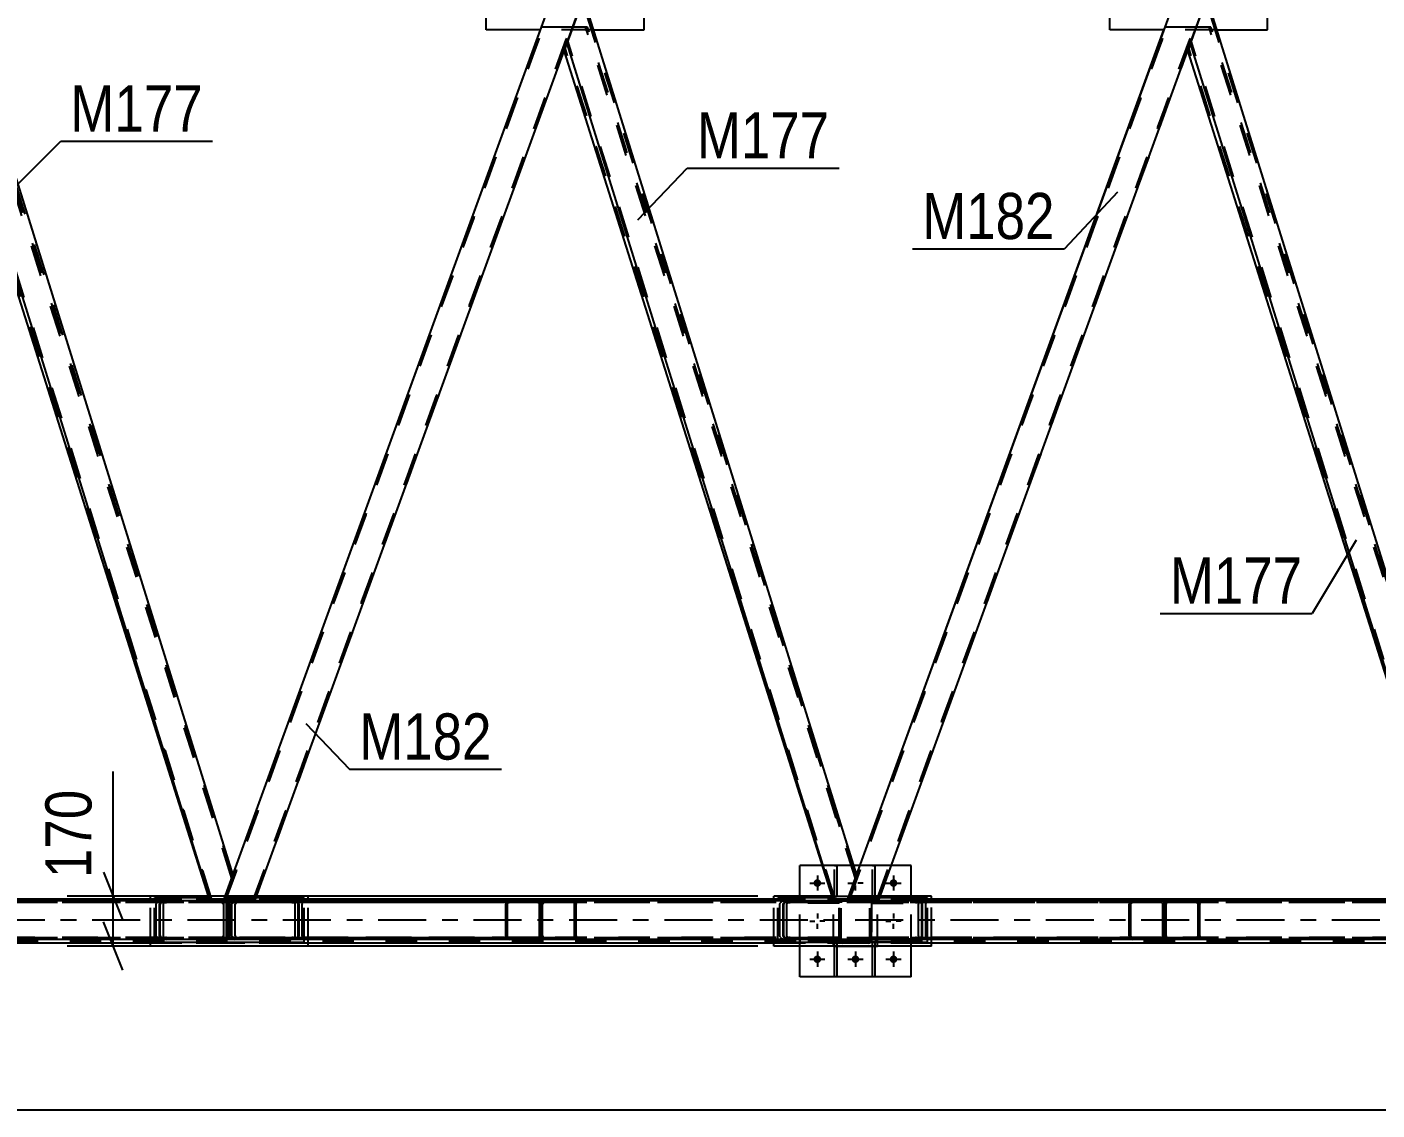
# Model space of a CAD drawing. Header units: millimetres. Extents: x -853 to 336, y -866 to -25.
# Drawn here: x 160.8 to 244.6, y -125.8 to -58.6 of the extents above; entities that cross this region are included whole.
import ezdxf

# ---------------------------------------------------------------- set-up
doc = ezdxf.new("R2010")
doc.units = ezdxf.units.MM
doc.linetypes.add('DXK_LINE_DOT2', pattern=[3.9198, 1.9599, -1.9599])
doc.linetypes.add('DXK_LINE_DOT3', pattern=[5.9187, 2.979, -0.9799, 0.9799, -0.9799])
doc.styles.add('Arial Narrow', font='ARIALN.TTF', dxfattribs={"height": 0.2})

# ---------------------------------------------------------------- blocks, each defined once
blk = doc.blocks.new('Part-570393679-4807 - 4720')
at = {"color": 2, "linetype": 'Continuous'}
for p, q in [((280.318, -112.827), (-39.564, -112.828)), ((280.318, -115.227), (-39.564, -115.228))]:
    blk.add_line(p, q, dxfattribs=at)
at = {"color": 7, "linetype": 'DXK_LINE_DOT2'}
for p, q in [((280.318, -112.936), (-39.564, -112.937)), ((280.318, -115.118), (-39.564, -115.119))]:
    blk.add_line(p, q, dxfattribs=at)
at = {"color": 7, "linetype": 'DXK_LINE_DOT3'}
blk.add_line((280.318, -114.027), (-39.564, -114.028), dxfattribs=at)
blk = doc.blocks.new('Part-570393679-4746 - 4720')
at = {"color": 2, "linetype": 'Continuous'}
for p, q in [((210.819, -112.546), (207.19, -112.546)), ((207.19, -112.827), (207.19, -112.546)), ((216.984, -112.546), (213.783, -112.546)), ((216.984, -112.827), (216.984, -112.546)), ((207.19, -115.637), (207.19, -115.227)), ((216.984, -115.637), (216.984, -115.227)), ((216.984, -115.637), (207.19, -115.637))]:
    blk.add_line(p, q, dxfattribs=at)
at = {"color": 7, "linetype": 'DXK_LINE_DOT2'}
for p, q in [((207.19, -115.227), (207.19, -112.827)), ((213.783, -112.546), (210.819, -112.546)), ((216.984, -115.211), (216.984, -112.827)), ((216.984, -115.227), (216.984, -115.211)), ((216.984, -115.227), (216.984, -115.211))]:
    blk.add_line(p, q, dxfattribs=at)
blk = doc.blocks.new('Part-570393679-5366 - 4720')
at = {"color": 7, "linetype": 'DXK_LINE_DOT2'}
for p, q in [((210.947, -115.639), (210.947, -115.35)), ((210.947, -115.35), (211.092, -115.35)), ((210.947, -115.622), (211.092, -115.622)), ((211.092, -115.35), (211.092, -115.639))]:
    blk.add_line(p, q, dxfattribs=at)
at = {"color": 2, "linetype": 'Continuous'}
for p, q in [((210.946, -117.548), (210.947, -115.639)), ((211.092, -115.639), (211.092, -117.548)), ((211.092, -117.548), (210.946, -117.548))]:
    blk.add_line(p, q, dxfattribs=at)
blk = doc.blocks.new('Part-570393679-5539 - 4720')
at = {"color": 2, "linetype": 'Continuous'}
for p, q in [((190.029, -55.728), (189.339, -55.728)), ((189.339, -55.909), (189.339, -55.728)), ((199.132, -55.728), (198.441, -55.728)), ((199.132, -55.909), (199.132, -55.728)), ((189.339, -58.819), (189.339, -58.31)), ((199.132, -58.819), (199.132, -58.31)), ((192.706, -58.819), (189.339, -58.819)), ((195.977, -58.819), (199.132, -58.819))]:
    blk.add_line(p, q, dxfattribs=at)
at = {"color": 7, "linetype": 'DXK_LINE_DOT2'}
for p, q in [((189.339, -58.31), (189.339, -55.909)), ((198.441, -55.728), (190.029, -55.728)), ((199.132, -58.31), (199.132, -55.909)), ((195.977, -58.819), (192.706, -58.819))]:
    blk.add_line(p, q, dxfattribs=at)
blk = doc.blocks.new('Bolt-570393679-5164 - 4720')
at = {"linetype": 'Continuous'}
for points in [[(210.125, -111.73, -1), (209.653, -111.73, -1)], [(214.853, -111.73, -1), (214.38, -111.73, -1)], [(210.125, -116.457, -1), (209.653, -116.457, -1)], [(212.489, -116.457, -1), (212.016, -116.457, -1)], [(214.853, -116.457, -1), (214.38, -116.457, -1)]]:
    blk.add_hatch(color=1, dxfattribs=at).paths.add_polyline_path(points)
at = {"color": 1, "linetype": 'Continuous'}
for p, q in [((209.889, -111.257), (209.889, -112.202)), ((212.253, -111.257), (212.253, -111.572)), ((214.616, -111.257), (214.616, -112.202)), ((209.416, -111.73), (210.362, -111.73)), ((211.78, -111.73), (212.095, -111.73)), ((212.253, -112.202), (212.253, -111.887)), ((212.725, -111.73), (212.41, -111.73)), ((214.143, -111.73), (215.089, -111.73)), ((209.889, -113.62), (209.889, -113.935)), ((214.616, -113.62), (214.616, -113.935)), ((209.416, -114.093), (209.731, -114.093)), ((209.889, -114.566), (209.889, -114.251)), ((210.362, -114.093), (210.047, -114.093)), ((214.143, -114.093), (214.458, -114.093)), ((214.616, -114.566), (214.616, -114.251)), ((215.089, -114.093), (214.774, -114.093)), ((209.416, -116.457), (210.362, -116.457)), ((209.889, -115.984), (209.889, -116.93)), ((211.78, -116.457), (212.725, -116.457)), ((212.253, -115.984), (212.253, -116.93)), ((214.143, -116.457), (215.089, -116.457)), ((214.616, -115.984), (214.616, -116.93))]:
    blk.add_line(p, q, dxfattribs=at)
blk = doc.blocks.new('Part-570393679-4802 - 4720')
at = {"color": 7, "linetype": 'DXK_LINE_DOT2'}
for p, q in [((279.125, -112.837), (-37.523, -112.837)), ((279.125, -112.728), (-24.025, -112.728)), ((178.287, -112.728), (168.493, -112.728)), ((216.984, -112.728), (207.19, -112.728)), ((279.125, -115.346), (-37.523, -115.346)), ((279.125, -115.455), (-24.025, -115.455)), ((178.287, -115.455), (168.493, -115.455)), ((216.984, -115.455), (207.19, -115.455))]:
    blk.add_line(p, q, dxfattribs=at)
at = {"color": 2, "linetype": 'Continuous'}
for p, q in [((168.493, -112.728), (139.589, -112.728)), ((207.19, -112.728), (178.287, -112.728)), ((245.888, -112.728), (216.984, -112.728)), ((168.493, -115.455), (139.589, -115.455)), ((207.19, -115.455), (178.287, -115.455)), ((245.888, -115.455), (216.984, -115.455))]:
    blk.add_line(p, q, dxfattribs=at)
blk = doc.blocks.new('Part-570393679-4966 - 4720')
at = {"color": 7, "linetype": 'DXK_LINE_DOT2'}
for p, q in [((173.2, -112.728), (192.888, -58.637)), ((174.903, -112.728), (194.59, -58.637)), ((175.019, -112.728), (194.706, -58.637)), ((192.705, -58.819), (192.771, -58.637)), ((194.706, -58.637), (192.771, -58.637)), ((173.084, -112.728), (173.622, -111.25)), ((173.084, -112.728), (175.019, -112.728))]:
    blk.add_line(p, q, dxfattribs=at)
at = {"color": 2, "linetype": 'Continuous'}
blk.add_line((173.622, -111.25), (192.705, -58.819), dxfattribs=at)
blk = doc.blocks.new('Part-570393679-5489 - 4720')
at = {"color": 7, "linetype": 'DXK_LINE_DOT2'}
for p, q in [((233.404, -58.637), (232.873, -60.094)), ((234.319, -58.637), (233.404, -58.637)), ((250.948, -111.439), (234.204, -58.637)), ((251.009, -111.271), (234.319, -58.637)), ((232.873, -60.094), (232.874, -60.094)), ((232.874, -60.094), (232.873, -60.094)), ((249.678, -112.728), (232.935, -59.926)), ((250.479, -112.728), (251.009, -111.271)), ((249.564, -112.728), (249.506, -112.546)), ((249.564, -112.728), (250.479, -112.728))]:
    blk.add_line(p, q, dxfattribs=at)
at = {"color": 2, "linetype": 'Continuous'}
blk.add_line((249.506, -112.546), (232.874, -60.094), dxfattribs=at)
blk = doc.blocks.new('Part-570393679-4876 - 4720')
at = {"color": 7, "linetype": 'DXK_LINE_DOT2'}
for p, q in [((173.164, -112.827), (193.219, -57.727)), ((174.867, -112.827), (194.922, -57.727)), ((194.334, -59.659), (195.038, -57.727)), ((173.048, -112.827), (173.622, -111.25)), ((173.048, -112.827), (174.983, -112.827))]:
    blk.add_line(p, q, dxfattribs=at)
at = {"color": 2, "linetype": 'Continuous'}
for p, q in [((173.622, -111.25), (193.103, -57.727)), ((195.038, -57.727), (193.103, -57.727)), ((174.983, -112.827), (194.334, -59.659))]:
    blk.add_line(p, q, dxfattribs=at)
blk = doc.blocks.new('Part-570393679-5594 - 4720')
at = {"color": 7, "linetype": 'DXK_LINE_DOT2'}
for p, q in [((154.041, -113.046), (154.056, -112.962)), ((154.041, -115.009), (154.041, -113.046)), ((154.056, -112.962), (154.099, -112.891)), ((154.099, -112.891), (154.164, -112.844)), ((154.148, -113.004), (154.14, -113.046)), ((154.14, -115.009), (154.14, -113.046)), ((154.169, -112.968), (154.148, -113.004)), ((154.164, -112.844), (154.24, -112.827)), ((154.202, -112.945), (154.169, -112.968)), ((154.24, -112.937), (154.202, -112.945)), ((173.075, -112.827), (154.24, -112.827)), ((173.075, -112.937), (154.24, -112.937)), ((156.026, -112.827), (156.102, -112.844)), ((156.064, -112.945), (156.026, -112.937)), ((156.096, -112.968), (156.064, -112.945)), ((156.118, -113.004), (156.096, -112.968)), ((156.102, -112.844), (156.167, -112.891)), ((156.125, -113.046), (156.118, -113.004)), ((156.125, -115.009), (156.125, -113.046)), ((156.167, -112.891), (156.21, -112.962)), ((156.21, -112.962), (156.225, -113.046)), ((156.225, -115.009), (156.225, -113.046)), ((169.135, -112.962), (169.105, -113.046)), ((169.105, -115.009), (169.105, -113.046)), ((169.303, -113.046), (169.319, -113.004)), ((169.303, -115.009), (169.303, -113.046)), ((169.502, -112.827), (169.35, -112.844)), ((169.426, -112.945), (169.502, -112.937)), ((173.227, -112.844), (173.075, -112.827)), ((173.075, -112.937), (173.151, -112.945)), ((173.307, -112.873), (173.227, -112.844)), ((173.259, -113.004), (173.274, -113.046)), ((173.274, -115.009), (173.274, -113.046)), ((173.307, -115.181), (173.307, -112.873)), ((173.332, -112.891), (173.307, -112.873)), ((173.375, -112.962), (173.332, -112.891)), ((173.39, -113.046), (173.375, -112.962)), ((173.39, -115.009), (173.39, -113.046)), ((154.056, -115.093), (154.041, -115.009)), ((154.099, -115.164), (154.056, -115.093)), ((154.164, -115.211), (154.099, -115.164)), ((154.14, -115.009), (154.148, -115.051)), ((154.148, -115.051), (154.169, -115.086)), ((154.24, -115.227), (154.164, -115.211)), ((154.169, -115.086), (154.202, -115.11)), ((154.202, -115.11), (154.24, -115.118)), ((173.075, -115.118), (154.24, -115.118)), ((173.075, -115.227), (154.24, -115.227)), ((156.026, -115.118), (156.064, -115.11)), ((156.102, -115.211), (156.026, -115.227)), ((156.064, -115.11), (156.096, -115.086)), ((156.096, -115.086), (156.118, -115.051)), ((156.167, -115.164), (156.102, -115.211)), ((156.118, -115.051), (156.125, -115.009)), ((156.21, -115.093), (156.167, -115.164)), ((156.225, -115.009), (156.21, -115.093)), ((169.105, -115.009), (169.135, -115.093)), ((169.319, -115.051), (169.303, -115.009)), ((169.35, -115.211), (169.502, -115.227)), ((169.502, -115.118), (169.426, -115.11)), ((173.151, -115.11), (173.075, -115.118)), ((173.075, -115.227), (173.227, -115.211)), ((173.227, -115.211), (173.307, -115.181)), ((173.274, -115.009), (173.259, -115.051)), ((173.307, -115.181), (173.332, -115.164)), ((173.332, -115.164), (173.375, -115.093)), ((173.375, -115.093), (173.39, -115.009))]:
    blk.add_line(p, q, dxfattribs=at)
for centre, radius, start, end in [((169.411, -113.21), 0.371, 99.51821, 138.06382), ((169.457, -113.128), 0.186, 99.51821, 138.06382), ((173.12, -113.128), 0.186, 41.93625, 80.48185), ((169.411, -114.845), 0.371, 221.93625, 260.48185), ((169.457, -114.927), 0.186, 221.93625, 260.48185), ((173.12, -114.927), 0.186, 279.51821, 318.06382)]:
    blk.add_arc(centre, radius, start, end, dxfattribs=at)
blk = doc.blocks.new('Part-570393679-4965 - 4720')
at = {"color": 2, "linetype": 'Continuous'}
for p, q in [((195.038, -57.727), (194.334, -59.659)), ((195.038, -57.727), (195.637, -57.727)), ((195.637, -57.727), (212.32, -111.25)), ((194.334, -59.659), (210.907, -112.827)), ((211.745, -112.827), (212.32, -111.25))]:
    blk.add_line(p, q, dxfattribs=at)
at = {"color": 7, "linetype": 'DXK_LINE_DOT2'}
for p, q in [((195.522, -57.727), (212.258, -111.419)), ((211.021, -112.827), (194.396, -59.49)), ((210.907, -112.827), (211.745, -112.827))]:
    blk.add_line(p, q, dxfattribs=at)
blk = doc.blocks.new('Part-570393679-4970 - 4720')
at = {"color": 2, "linetype": 'Continuous'}
for p, q in [((172.122, -112.546), (168.493, -112.546)), ((168.493, -112.827), (168.493, -112.546)), ((178.287, -112.546), (175.085, -112.546)), ((178.287, -112.827), (178.287, -112.546)), ((168.493, -115.637), (168.493, -115.227)), ((178.287, -115.637), (178.287, -115.227)), ((178.287, -115.637), (168.493, -115.637))]:
    blk.add_line(p, q, dxfattribs=at)
at = {"color": 7, "linetype": 'DXK_LINE_DOT2'}
for p, q in [((168.493, -115.227), (168.493, -112.827)), ((175.085, -112.546), (172.122, -112.546)), ((178.287, -115.227), (178.287, -112.827))]:
    blk.add_line(p, q, dxfattribs=at)
blk = doc.blocks.new('Part-570393679-4988 - 4720')
at = {"color": 7, "linetype": 'DXK_LINE_DOT2'}
for p, q in [((213.31, -115.639), (213.31, -115.35)), ((213.31, -115.35), (213.455, -115.35)), ((213.31, -115.622), (213.455, -115.622)), ((213.455, -115.35), (213.455, -115.639))]:
    blk.add_line(p, q, dxfattribs=at)
at = {"color": 2, "linetype": 'Continuous'}
for p, q in [((213.31, -117.548), (213.31, -115.639)), ((213.455, -115.639), (213.455, -117.548)), ((213.455, -117.548), (213.31, -117.548))]:
    blk.add_line(p, q, dxfattribs=at)
blk = doc.blocks.new('Part-570393679-5014 - 4720')
at = {"color": 2, "linetype": 'Continuous'}
for p, q in [((156.34, -57.727), (155.673, -59.56)), ((156.34, -57.727), (156.939, -57.727)), ((156.939, -57.727), (173.622, -111.25)), ((155.637, -59.659), (155.673, -59.56)), ((155.637, -59.659), (172.21, -112.827)), ((173.048, -112.827), (173.622, -111.25))]:
    blk.add_line(p, q, dxfattribs=at)
at = {"color": 7, "linetype": 'DXK_LINE_DOT2'}
for p, q in [((173.561, -111.419), (156.825, -57.727)), ((155.699, -59.49), (155.76, -59.321)), ((155.673, -59.56), (155.646, -59.634)), ((172.324, -112.827), (155.699, -59.49)), ((172.21, -112.827), (173.048, -112.827))]:
    blk.add_line(p, q, dxfattribs=at)
blk = doc.blocks.new('Part-570393679-5338 - 4720')
at = {"color": 2, "linetype": 'Continuous'}
for p, q in [((210.204, -110.639), (208.798, -110.639)), ((208.798, -112.546), (208.798, -110.639)), ((212.542, -110.639), (212.129, -110.639)), ((215.707, -110.639), (214.477, -110.639)), ((215.707, -112.546), (215.707, -110.639)), ((208.798, -117.548), (208.798, -115.637)), ((215.707, -117.548), (215.707, -115.637)), ((215.707, -117.548), (208.798, -117.548))]:
    blk.add_line(p, q, dxfattribs=at)
at = {"color": 7, "linetype": 'DXK_LINE_DOT2'}
for p, q in [((212.129, -110.639), (210.204, -110.639)), ((214.477, -110.639), (212.542, -110.639)), ((208.798, -115.637), (208.798, -112.546)), ((215.707, -115.637), (215.707, -112.546))]:
    blk.add_line(p, q, dxfattribs=at)
blk = doc.blocks.new('Part-570393679-5067 - 4720')
at = {"color": 2, "linetype": 'Continuous'}
for p, q in [((233.735, -57.727), (233.032, -59.659)), ((233.735, -57.727), (234.334, -57.727)), ((234.334, -57.727), (251.017, -111.25)), ((233.032, -59.659), (249.604, -112.827)), ((250.443, -112.827), (251.017, -111.25))]:
    blk.add_line(p, q, dxfattribs=at)
at = {"color": 7, "linetype": 'DXK_LINE_DOT2'}
for p, q in [((234.22, -57.727), (250.955, -111.419)), ((249.719, -112.827), (233.093, -59.49)), ((249.604, -112.827), (250.443, -112.827))]:
    blk.add_line(p, q, dxfattribs=at)
blk = doc.blocks.new('Part-570393679-5080 - 4720')
at = {"color": 7, "linetype": 'DXK_LINE_DOT2'}
for p, q in [((211.253, -115.202), (208.798, -115.202)), ((208.798, -115.202), (208.798, -115.348)), ((211.253, -115.348), (208.798, -115.348)), ((210.98, -115.348), (210.98, -115.202)), ((211.253, -115.348), (211.253, -115.202))]:
    blk.add_line(p, q, dxfattribs=at)
blk = doc.blocks.new('Part-570393679-5625 - 4720')
at = {"color": 7, "linetype": 'DXK_LINE_DOT2'}
for p, q in [((173.338, -112.962), (173.307, -113.046)), ((173.307, -115.009), (173.307, -113.046)), ((173.506, -113.046), (173.521, -113.004)), ((173.506, -115.009), (173.506, -113.046)), ((173.704, -112.827), (173.552, -112.844)), ((173.628, -112.945), (173.704, -112.936)), ((211.258, -112.827), (173.704, -112.827)), ((211.258, -112.936), (173.704, -112.936)), ((177.429, -112.844), (177.278, -112.827)), ((177.278, -112.936), (177.353, -112.945)), ((177.461, -113.004), (177.476, -113.046)), ((177.476, -115.009), (177.476, -113.046)), ((177.675, -113.046), (177.644, -112.962)), ((177.675, -115.009), (177.675, -113.046)), ((207.554, -113.046), (207.584, -112.962)), ((207.554, -115.009), (207.554, -113.046)), ((207.768, -113.004), (207.753, -113.046)), ((207.753, -113.046), (207.753, -115.009)), ((207.799, -112.844), (207.951, -112.827)), ((207.951, -112.936), (207.875, -112.945)), ((211.258, -115.227), (211.258, -112.827)), ((173.307, -115.009), (173.338, -115.093)), ((173.521, -115.051), (173.506, -115.009)), ((173.552, -115.211), (173.704, -115.227)), ((173.704, -115.118), (173.628, -115.11)), ((211.258, -115.118), (173.704, -115.118)), ((211.258, -115.227), (173.704, -115.227)), ((177.353, -115.11), (177.278, -115.118)), ((177.278, -115.227), (177.429, -115.211)), ((177.476, -115.009), (177.461, -115.051)), ((177.644, -115.093), (177.675, -115.009)), ((207.584, -115.093), (207.554, -115.009)), ((207.753, -115.009), (207.768, -115.051)), ((207.951, -115.227), (207.799, -115.211)), ((207.875, -115.11), (207.951, -115.118))]:
    blk.add_line(p, q, dxfattribs=at)
for centre, radius, start, end in [((173.614, -113.21), 0.371, 99.51821, 138.06382), ((173.659, -113.128), 0.186, 99.51821, 138.06382), ((177.323, -113.128), 0.186, 41.93625, 80.48185), ((177.368, -113.21), 0.371, 41.93625, 80.48185), ((207.861, -113.21), 0.371, 99.51821, 138.06382), ((207.906, -113.128), 0.186, 99.51821, 138.06382), ((173.614, -114.845), 0.371, 221.93625, 260.48185), ((173.659, -114.927), 0.186, 221.93625, 260.48185), ((177.323, -114.927), 0.186, 279.51821, 318.06382), ((177.368, -114.845), 0.371, 279.51821, 318.06382), ((207.861, -114.844), 0.371, 221.93625, 260.48185), ((207.906, -114.927), 0.186, 221.93625, 260.48185)]:
    blk.add_arc(centre, radius, start, end, dxfattribs=at)
blk = doc.blocks.new('Part-570393679-5432 - 4720')
at = {"color": 7, "linetype": 'DXK_LINE_DOT2'}
for p, q in [((211.253, -112.839), (208.798, -112.839)), ((208.798, -112.839), (208.798, -112.984)), ((211.253, -112.984), (208.798, -112.984)), ((210.98, -112.984), (210.98, -112.839)), ((211.253, -112.984), (211.253, -112.839))]:
    blk.add_line(p, q, dxfattribs=at)
blk = doc.blocks.new('Part-570393679-5450 - 4720')
at = {"color": 7, "linetype": 'DXK_LINE_DOT2'}
for p, q in [((210.946, -112.84), (210.946, -110.639)), ((210.946, -110.639), (211.092, -110.639)), ((211.092, -110.639), (211.092, -112.84)), ((210.946, -112.568), (211.092, -112.568)), ((211.092, -112.84), (210.946, -112.84))]:
    blk.add_line(p, q, dxfattribs=at)
blk = doc.blocks.new('Part-570393679-5354 - 4720')
at = {"color": 2, "linetype": 'Continuous'}
for p, q in [((172.153, -112.646), (168.741, -112.646)), ((168.741, -112.827), (168.741, -112.646)), ((178.038, -112.646), (175.049, -112.646)), ((178.038, -112.827), (178.038, -112.646)), ((168.741, -115.409), (168.741, -115.227)), ((178.038, -115.409), (168.741, -115.409)), ((178.038, -115.409), (178.038, -115.227))]:
    blk.add_line(p, q, dxfattribs=at)
at = {"color": 7, "linetype": 'DXK_LINE_DOT2'}
for p, q in [((168.741, -115.227), (168.741, -112.827)), ((175.049, -112.646), (172.153, -112.646)), ((178.038, -115.227), (178.038, -112.827))]:
    blk.add_line(p, q, dxfattribs=at)
blk = doc.blocks.new('Part-570393679-5392 - 4720')
at = {"color": 7, "linetype": 'DXK_LINE_DOT2'}
for p, q in [((211.862, -112.827), (231.916, -57.727)), ((213.564, -112.827), (233.619, -57.727)), ((233.032, -59.659), (233.735, -57.727)), ((211.745, -112.827), (212.32, -111.25)), ((211.745, -112.827), (213.68, -112.827))]:
    blk.add_line(p, q, dxfattribs=at)
at = {"color": 2, "linetype": 'Continuous'}
for p, q in [((212.32, -111.25), (231.8, -57.727)), ((233.735, -57.727), (231.8, -57.727)), ((213.68, -112.827), (233.032, -59.659))]:
    blk.add_line(p, q, dxfattribs=at)
blk = doc.blocks.new('Part-570393679-5423 - 4720')
at = {"color": 7, "linetype": 'DXK_LINE_DOT2'}
for p, q in [((211.898, -112.728), (231.585, -58.637)), ((213.6, -112.728), (233.288, -58.637)), ((213.716, -112.728), (233.404, -58.637)), ((231.403, -58.819), (231.469, -58.637)), ((233.404, -58.637), (231.469, -58.637)), ((211.781, -112.728), (212.319, -111.249)), ((211.781, -112.728), (213.716, -112.728))]:
    blk.add_line(p, q, dxfattribs=at)
at = {"color": 2, "linetype": 'Continuous'}
blk.add_line((212.319, -111.249), (231.403, -58.819), dxfattribs=at)
blk = doc.blocks.new('Part-570393679-5435 - 4720')
at = {"color": 7, "linetype": 'DXK_LINE_DOT2'}
for p, q in [((215.707, -115.202), (213.253, -115.202)), ((213.253, -115.202), (213.253, -115.348)), ((213.253, -115.348), (215.707, -115.348)), ((213.525, -115.348), (213.525, -115.202)), ((215.707, -115.348), (215.707, -115.202))]:
    blk.add_line(p, q, dxfattribs=at)
blk = doc.blocks.new('Part-570393679-5444 - 4720')
at = {"color": 7, "linetype": 'DXK_LINE_DOT2'}
for p, q in [((215.707, -112.839), (213.253, -112.839)), ((213.253, -112.839), (213.253, -112.984)), ((213.253, -112.984), (215.707, -112.984)), ((213.525, -112.984), (213.525, -112.839)), ((215.707, -112.984), (215.707, -112.839))]:
    blk.add_line(p, q, dxfattribs=at)
blk = doc.blocks.new('Part-570393679-5447 - 4720')
at = {"color": 7, "linetype": 'DXK_LINE_DOT2'}
for p, q in [((213.31, -112.84), (213.31, -110.639)), ((213.31, -110.639), (213.455, -110.639)), ((213.455, -110.639), (213.455, -112.84)), ((213.31, -112.568), (213.455, -112.568)), ((213.455, -112.84), (213.31, -112.84))]:
    blk.add_line(p, q, dxfattribs=at)
blk = doc.blocks.new('Part-570393679-5506 - 4720')
at = {"color": 2, "linetype": 'Continuous'}
for p, q in [((228.726, -55.728), (228.036, -55.728)), ((228.036, -55.909), (228.036, -55.728)), ((237.829, -55.728), (237.139, -55.728)), ((237.829, -55.909), (237.829, -55.728)), ((228.036, -58.819), (228.036, -58.31)), ((237.829, -58.819), (237.829, -58.309)), ((231.403, -58.819), (228.036, -58.819)), ((234.674, -58.819), (237.829, -58.819))]:
    blk.add_line(p, q, dxfattribs=at)
at = {"color": 7, "linetype": 'DXK_LINE_DOT2'}
for p, q in [((228.036, -58.31), (228.036, -55.909)), ((237.139, -55.728), (228.726, -55.728)), ((237.829, -58.309), (237.829, -55.909)), ((234.674, -58.819), (231.403, -58.819))]:
    blk.add_line(p, q, dxfattribs=at)
blk = doc.blocks.new('Part-570393679-5509 - 4720')
at = {"color": 7, "linetype": 'DXK_LINE_DOT2'}
for p, q in [((210.889, -115.637), (210.889, -112.548)), ((210.889, -112.548), (213.616, -112.548)), ((213.616, -115.637), (213.616, -112.548))]:
    blk.add_line(p, q, dxfattribs=at)
at = {"color": 2, "linetype": 'Continuous'}
for p, q in [((210.889, -115.639), (210.889, -115.637)), ((210.889, -115.639), (213.616, -115.639)), ((213.616, -115.639), (213.616, -115.637))]:
    blk.add_line(p, q, dxfattribs=at)
blk = doc.blocks.new('Part-570393679-5527 - 4720')
at = {"color": 7, "linetype": 'DXK_LINE_DOT2'}
for p, q in [((173.556, -113.046), (173.586, -112.962)), ((173.556, -115.009), (173.556, -113.046)), ((173.769, -113.004), (173.754, -113.046)), ((173.754, -115.009), (173.754, -113.046)), ((173.801, -112.844), (173.953, -112.827)), ((173.953, -112.936), (173.877, -112.945)), ((192.54, -112.827), (173.953, -112.827)), ((192.54, -112.936), (173.953, -112.936)), ((177.526, -112.827), (177.678, -112.844)), ((177.602, -112.945), (177.526, -112.936)), ((177.724, -113.046), (177.709, -113.004)), ((177.724, -115.009), (177.724, -113.046)), ((177.893, -112.962), (177.923, -113.046)), ((177.923, -115.009), (177.923, -113.046)), ((190.57, -112.962), (190.555, -113.046)), ((190.555, -115.009), (190.555, -113.046)), ((190.613, -112.891), (190.57, -112.962)), ((190.677, -112.844), (190.613, -112.891)), ((190.654, -113.046), (190.662, -113.004)), ((190.654, -115.009), (190.654, -113.046)), ((190.662, -113.004), (190.683, -112.968)), ((190.753, -112.827), (190.677, -112.844)), ((190.683, -112.968), (190.715, -112.945)), ((190.715, -112.945), (190.753, -112.936)), ((192.616, -112.844), (192.54, -112.827)), ((192.54, -112.936), (192.578, -112.945)), ((192.578, -112.945), (192.61, -112.968)), ((192.61, -112.968), (192.632, -113.004)), ((192.68, -112.891), (192.616, -112.844)), ((192.632, -113.004), (192.639, -113.046)), ((192.639, -115.009), (192.639, -113.046)), ((192.723, -112.962), (192.68, -112.891)), ((192.738, -113.046), (192.723, -112.962)), ((192.738, -115.009), (192.738, -113.046)), ((173.586, -115.093), (173.556, -115.009)), ((173.754, -115.009), (173.769, -115.051)), ((173.953, -115.227), (173.801, -115.211)), ((173.877, -115.11), (173.953, -115.118)), ((192.54, -115.118), (173.953, -115.118)), ((192.54, -115.227), (173.953, -115.227)), ((177.526, -115.118), (177.602, -115.11)), ((177.678, -115.211), (177.526, -115.227)), ((177.709, -115.051), (177.724, -115.009)), ((177.923, -115.009), (177.893, -115.093)), ((190.555, -115.009), (190.57, -115.093)), ((190.57, -115.093), (190.613, -115.163)), ((190.613, -115.163), (190.677, -115.211)), ((190.662, -115.051), (190.654, -115.009)), ((190.683, -115.086), (190.662, -115.051)), ((190.677, -115.211), (190.753, -115.227)), ((190.715, -115.11), (190.683, -115.086)), ((190.753, -115.118), (190.715, -115.11)), ((192.578, -115.11), (192.54, -115.118)), ((192.54, -115.227), (192.616, -115.211)), ((192.61, -115.086), (192.578, -115.11)), ((192.632, -115.051), (192.61, -115.086)), ((192.616, -115.211), (192.68, -115.163)), ((192.639, -115.009), (192.632, -115.051)), ((192.68, -115.163), (192.723, -115.093)), ((192.723, -115.093), (192.738, -115.009))]:
    blk.add_line(p, q, dxfattribs=at)
for centre, radius, start, end in [((173.862, -113.21), 0.371, 99.51821, 138.06382), ((173.907, -113.128), 0.186, 99.51821, 138.06382), ((177.571, -113.128), 0.186, 41.93625, 80.48185), ((177.616, -113.21), 0.371, 41.93625, 80.48185), ((173.862, -114.845), 0.371, 221.93625, 260.48185), ((173.907, -114.927), 0.186, 221.93625, 260.48185), ((177.571, -114.927), 0.186, 279.51821, 318.06382), ((177.616, -114.845), 0.371, 279.51821, 318.06382)]:
    blk.add_arc(centre, radius, start, end, dxfattribs=at)
blk = doc.blocks.new('Part-570393679-5548 - 4720')
at = {"color": 7, "linetype": 'DXK_LINE_DOT2'}
for p, q in [((192.738, -113.046), (192.754, -112.962)), ((192.738, -115.009), (192.738, -113.046)), ((192.754, -112.962), (192.797, -112.891)), ((192.797, -112.891), (192.861, -112.844)), ((192.845, -113.004), (192.838, -113.046)), ((192.838, -115.009), (192.838, -113.046)), ((192.867, -112.968), (192.845, -113.004)), ((192.861, -112.844), (192.937, -112.827)), ((192.899, -112.945), (192.867, -112.968)), ((192.937, -112.936), (192.899, -112.945)), ((211.258, -112.827), (192.937, -112.827)), ((211.258, -112.936), (192.937, -112.936)), ((194.724, -112.827), (194.8, -112.844)), ((194.762, -112.945), (194.724, -112.936)), ((194.794, -112.968), (194.762, -112.945)), ((194.815, -113.004), (194.794, -112.968)), ((194.8, -112.844), (194.864, -112.891)), ((194.823, -113.046), (194.815, -113.004)), ((194.823, -115.009), (194.823, -113.046)), ((194.864, -112.891), (194.907, -112.962)), ((194.907, -112.962), (194.922, -113.046)), ((194.922, -115.009), (194.922, -113.046)), ((207.833, -112.962), (207.802, -113.046)), ((207.802, -115.009), (207.802, -113.046)), ((208.001, -113.046), (208.016, -113.004)), ((208.001, -115.009), (208.001, -113.046)), ((208.199, -112.827), (208.047, -112.844)), ((208.123, -112.945), (208.199, -112.936)), ((211.258, -115.227), (211.258, -112.827)), ((192.754, -115.093), (192.738, -115.009)), ((192.797, -115.163), (192.754, -115.093)), ((192.861, -115.211), (192.797, -115.163)), ((192.838, -115.009), (192.845, -115.051)), ((192.845, -115.051), (192.867, -115.086)), ((192.937, -115.227), (192.861, -115.211)), ((192.867, -115.086), (192.899, -115.11)), ((192.899, -115.11), (192.937, -115.118)), ((211.258, -115.118), (192.937, -115.118)), ((211.258, -115.227), (192.937, -115.227)), ((194.724, -115.118), (194.762, -115.11)), ((194.8, -115.211), (194.724, -115.227)), ((194.762, -115.11), (194.794, -115.086)), ((194.794, -115.086), (194.815, -115.051)), ((194.864, -115.163), (194.8, -115.211)), ((194.815, -115.051), (194.823, -115.009)), ((194.907, -115.093), (194.864, -115.163)), ((194.922, -115.009), (194.907, -115.093)), ((207.802, -115.009), (207.833, -115.093)), ((208.016, -115.051), (208.001, -115.009)), ((208.047, -115.211), (208.199, -115.227)), ((208.199, -115.118), (208.123, -115.11))]:
    blk.add_line(p, q, dxfattribs=at)
for centre, radius, start, end in [((208.109, -113.21), 0.371, 99.51821, 138.06382), ((208.154, -113.128), 0.186, 99.51821, 138.06382), ((208.109, -114.844), 0.371, 221.93625, 260.48185), ((208.154, -114.927), 0.186, 221.93625, 260.48185)]:
    blk.add_arc(centre, radius, start, end, dxfattribs=at)
blk = doc.blocks.new('Part-570393679-5551 - 4720')
at = {"color": 7, "linetype": 'DXK_LINE_DOT2'}
for p, q in [((250.222, -112.827), (213.258, -112.827)), ((213.258, -112.827), (213.258, -115.227)), ((250.222, -112.936), (213.258, -112.936)), ((216.127, -112.844), (215.975, -112.827)), ((215.975, -112.936), (216.051, -112.945)), ((216.158, -113.004), (216.173, -113.046)), ((216.173, -115.009), (216.173, -113.046)), ((216.372, -113.046), (216.342, -112.962)), ((216.372, -115.009), (216.372, -113.046)), ((246.251, -113.046), (246.282, -112.962)), ((246.251, -115.009), (246.251, -113.046)), ((246.465, -113.004), (246.45, -113.046)), ((246.45, -115.009), (246.45, -113.046)), ((246.496, -112.844), (246.648, -112.827)), ((246.648, -112.936), (246.572, -112.945)), ((250.222, -112.827), (250.374, -112.844)), ((250.298, -112.945), (250.222, -112.936)), ((250.42, -113.046), (250.405, -113.004)), ((250.42, -113.046), (250.42, -115.009)), ((250.588, -112.962), (250.619, -113.046)), ((250.619, -115.009), (250.619, -113.046)), ((250.222, -115.118), (213.258, -115.118)), ((250.222, -115.227), (213.258, -115.227)), ((216.051, -115.11), (215.975, -115.118)), ((215.975, -115.227), (216.127, -115.211)), ((216.173, -115.009), (216.158, -115.051)), ((216.342, -115.093), (216.372, -115.009)), ((246.282, -115.093), (246.251, -115.009)), ((246.45, -115.009), (246.465, -115.051)), ((246.648, -115.227), (246.496, -115.211)), ((246.572, -115.11), (246.648, -115.118)), ((250.222, -115.118), (250.298, -115.11)), ((250.374, -115.211), (250.222, -115.227)), ((250.405, -115.051), (250.42, -115.009)), ((250.619, -115.009), (250.588, -115.093))]:
    blk.add_line(p, q, dxfattribs=at)
for centre, radius, start, end in [((216.02, -113.128), 0.186, 41.93625, 80.48185), ((216.065, -113.21), 0.371, 41.93625, 80.48185), ((246.558, -113.21), 0.371, 99.51821, 138.06382), ((246.603, -113.128), 0.186, 99.51821, 138.06382), ((250.267, -113.128), 0.186, 41.93625, 80.48185), ((250.312, -113.21), 0.371, 41.93625, 80.48185), ((216.02, -114.927), 0.186, 279.51821, 318.06382), ((216.065, -114.844), 0.371, 279.51821, 318.06382), ((246.558, -114.844), 0.371, 221.93625, 260.48185), ((246.603, -114.927), 0.186, 221.93625, 260.48185), ((250.267, -114.927), 0.186, 279.51821, 318.06382), ((250.312, -114.844), 0.371, 279.51821, 318.06382)]:
    blk.add_arc(centre, radius, start, end, dxfattribs=at)
blk = doc.blocks.new('Part-570393679-5554 - 4720')
at = {"color": 7, "linetype": 'DXK_LINE_DOT2'}
for p, q in [((213.258, -115.227), (213.258, -112.827)), ((213.258, -112.827), (231.237, -112.827)), ((231.237, -112.936), (213.258, -112.936)), ((216.223, -112.827), (216.375, -112.844)), ((216.299, -112.945), (216.223, -112.936)), ((216.422, -113.046), (216.407, -113.004)), ((216.422, -115.009), (216.422, -113.046)), ((216.59, -112.962), (216.62, -113.046)), ((216.62, -115.009), (216.62, -113.046)), ((229.267, -112.962), (229.252, -113.046)), ((229.252, -115.009), (229.252, -113.046)), ((229.31, -112.891), (229.267, -112.962)), ((229.375, -112.844), (229.31, -112.891)), ((229.351, -113.046), (229.359, -113.004)), ((229.351, -115.009), (229.351, -113.046)), ((229.359, -113.004), (229.381, -112.968)), ((229.451, -112.827), (229.375, -112.844)), ((229.381, -112.968), (229.413, -112.945)), ((229.413, -112.945), (229.451, -112.936)), ((231.313, -112.844), (231.237, -112.827)), ((231.237, -112.936), (231.275, -112.945)), ((231.275, -112.945), (231.307, -112.968)), ((231.307, -112.968), (231.329, -113.004)), ((231.378, -112.891), (231.313, -112.844)), ((231.329, -113.004), (231.337, -113.046)), ((231.337, -115.009), (231.337, -113.046)), ((231.421, -112.962), (231.378, -112.891)), ((231.436, -113.046), (231.421, -112.962)), ((231.436, -115.009), (231.436, -113.046)), ((231.237, -115.118), (213.258, -115.118)), ((231.237, -115.227), (213.258, -115.227)), ((216.223, -115.118), (216.299, -115.11)), ((216.375, -115.211), (216.223, -115.227)), ((216.407, -115.051), (216.422, -115.009)), ((216.62, -115.009), (216.59, -115.093)), ((229.252, -115.009), (229.267, -115.093)), ((229.267, -115.093), (229.31, -115.163)), ((229.31, -115.163), (229.375, -115.211)), ((229.359, -115.051), (229.351, -115.009)), ((229.381, -115.086), (229.359, -115.051)), ((229.375, -115.211), (229.451, -115.227)), ((229.413, -115.11), (229.381, -115.086)), ((229.451, -115.118), (229.413, -115.11)), ((231.275, -115.11), (231.237, -115.118)), ((231.237, -115.227), (231.313, -115.211)), ((231.307, -115.086), (231.275, -115.11)), ((231.329, -115.051), (231.307, -115.086)), ((231.313, -115.211), (231.378, -115.163)), ((231.337, -115.009), (231.329, -115.051)), ((231.378, -115.163), (231.421, -115.093)), ((231.421, -115.093), (231.436, -115.009))]:
    blk.add_line(p, q, dxfattribs=at)
for centre, radius, start, end in [((216.268, -113.128), 0.186, 41.93625, 80.48185), ((216.314, -113.21), 0.371, 41.93625, 80.48185), ((216.268, -114.927), 0.186, 279.51821, 318.06382), ((216.314, -114.844), 0.371, 279.51821, 318.06382)]:
    blk.add_arc(centre, radius, start, end, dxfattribs=at)
blk = doc.blocks.new('Part-570393679-5641 - 4720')
at = {"color": 7, "linetype": 'DXK_LINE_DOT2'}
for p, q in [((156.009, -58.637), (155.479, -60.094)), ((156.924, -58.637), (156.009, -58.637)), ((173.553, -111.439), (156.81, -58.637)), ((173.614, -111.271), (156.924, -58.637)), ((155.479, -60.094), (155.479, -60.094)), ((155.479, -60.094), (155.479, -60.094)), ((172.284, -112.728), (155.54, -59.926)), ((173.084, -112.728), (173.614, -111.271)), ((172.169, -112.728), (172.111, -112.546)), ((172.169, -112.728), (173.084, -112.728))]:
    blk.add_line(p, q, dxfattribs=at)
at = {"color": 2, "linetype": 'Continuous'}
blk.add_line((172.111, -112.546), (155.479, -60.094), dxfattribs=at)
blk = doc.blocks.new('Part-570393679-5560 - 4720')
at = {"color": 7, "linetype": 'DXK_LINE_DOT2'}
for p, q in [((211.269, -112.891), (211.258, -112.948)), ((211.258, -112.948), (211.269, -112.891)), ((211.258, -115.239), (211.258, -112.948)), ((211.275, -112.864), (211.269, -112.891)), ((211.269, -112.891), (211.275, -112.864)), ((211.375, -112.906), (211.367, -112.948)), ((211.367, -115.239), (211.367, -112.948)), ((211.399, -112.871), (211.375, -112.906)), ((211.476, -112.73), (211.393, -112.746)), ((211.393, -112.746), (211.476, -112.73)), ((211.434, -112.847), (211.399, -112.871)), ((211.476, -112.839), (211.434, -112.847)), ((213.04, -112.73), (211.476, -112.73)), ((213.04, -112.839), (211.476, -112.839)), ((213.123, -112.746), (213.04, -112.73)), ((213.04, -112.73), (213.123, -112.746)), ((213.082, -112.847), (213.04, -112.839)), ((213.117, -112.871), (213.082, -112.847)), ((213.141, -112.906), (213.117, -112.871)), ((213.149, -112.948), (213.141, -112.906)), ((213.149, -115.239), (213.149, -112.948)), ((213.247, -112.891), (213.241, -112.864)), ((213.241, -112.864), (213.247, -112.891)), ((213.258, -112.948), (213.247, -112.891)), ((213.247, -112.891), (213.258, -112.948)), ((213.258, -115.239), (213.258, -112.948)), ((211.258, -115.239), (211.275, -115.322)), ((211.275, -115.322), (211.258, -115.239)), ((211.367, -115.239), (211.375, -115.28)), ((211.375, -115.28), (211.399, -115.316)), ((211.476, -115.457), (211.393, -115.44)), ((211.399, -115.316), (211.434, -115.339)), ((211.434, -115.339), (211.476, -115.348)), ((213.04, -115.348), (211.476, -115.348)), ((213.04, -115.348), (213.082, -115.339)), ((213.123, -115.44), (213.04, -115.457)), ((213.082, -115.339), (213.117, -115.316)), ((213.117, -115.316), (213.141, -115.28)), ((213.141, -115.28), (213.149, -115.239)), ((213.241, -115.322), (213.258, -115.239)), ((213.258, -115.239), (213.241, -115.322))]:
    blk.add_line(p, q, dxfattribs=at)
at = {"color": 2, "linetype": 'Continuous'}
for p, q in [((211.393, -115.44), (211.476, -115.457)), ((213.04, -115.457), (211.476, -115.457)), ((213.04, -115.457), (213.123, -115.44))]:
    blk.add_line(p, q, dxfattribs=at)
at = {"color": 7, "linetype": 'DXK_LINE_DOT2'}
for centre, start, end in [((211.476, -112.948), 112.50004, 157.50004), ((211.476, -112.948), 112.50004, 157.50004), ((213.04, -112.948), 22.50004, 67.50004), ((213.04, -112.948), 22.50004, 67.50004), ((211.476, -115.239), 202.50004, 232.66913), ((211.476, -115.239), 202.50004, 247.50004), ((213.04, -115.239), 292.50004, 337.50004), ((213.04, -115.239), 307.33082, 337.50004)]:
    blk.add_arc(centre, 0.218, start, end, dxfattribs=at)
at = {"color": 2, "linetype": 'Continuous'}
for centre, start, end in [((211.476, -115.239), 232.66913, 247.50004), ((213.04, -115.239), 292.50004, 307.33082)]:
    blk.add_arc(centre, 0.218, start, end, dxfattribs=at)
blk = doc.blocks.new('Part-570393679-5582 - 4720')
at = {"color": 2, "linetype": 'Continuous'}
for p, q in [((210.85, -112.646), (207.439, -112.646)), ((207.439, -112.827), (207.439, -112.646)), ((216.736, -112.646), (213.747, -112.646)), ((216.736, -112.827), (216.736, -112.646)), ((207.439, -115.409), (207.439, -115.227)), ((216.736, -115.409), (207.439, -115.409)), ((216.736, -115.409), (216.736, -115.227))]:
    blk.add_line(p, q, dxfattribs=at)
at = {"color": 7, "linetype": 'DXK_LINE_DOT2'}
for p, q in [((207.439, -115.227), (207.439, -112.827)), ((213.747, -112.646), (210.85, -112.646)), ((216.736, -115.227), (216.736, -112.827))]:
    blk.add_line(p, q, dxfattribs=at)
blk = doc.blocks.new('Part-570393679-5597 - 4720')
at = {"color": 7, "linetype": 'DXK_LINE_DOT2'}
for p, q in [((134.64, -112.962), (134.61, -113.046)), ((134.61, -115.009), (134.61, -113.046)), ((134.808, -113.046), (134.824, -113.004)), ((134.808, -115.009), (134.808, -113.046)), ((135.007, -112.827), (134.855, -112.844)), ((134.931, -112.945), (135.007, -112.937)), ((172.827, -112.827), (135.007, -112.827)), ((172.827, -112.936), (135.007, -112.937)), ((138.732, -112.844), (138.58, -112.827)), ((138.58, -112.937), (138.656, -112.945)), ((138.764, -113.004), (138.779, -113.046)), ((138.779, -115.009), (138.779, -113.046)), ((138.977, -113.046), (138.947, -112.962)), ((138.977, -115.009), (138.977, -113.046)), ((168.857, -113.046), (168.887, -112.962)), ((168.857, -115.009), (168.857, -113.046)), ((169.07, -113.004), (169.055, -113.046)), ((169.055, -115.009), (169.055, -113.046)), ((169.102, -112.844), (169.254, -112.827)), ((169.254, -112.936), (169.178, -112.945)), ((172.827, -112.827), (172.979, -112.844)), ((172.903, -112.945), (172.827, -112.936)), ((173.025, -113.046), (173.01, -113.004)), ((173.025, -113.046), (173.025, -115.009)), ((173.194, -112.962), (173.224, -113.046)), ((173.224, -115.009), (173.224, -113.046)), ((134.61, -115.009), (134.64, -115.093)), ((134.824, -115.051), (134.808, -115.009)), ((134.855, -115.211), (135.007, -115.227)), ((135.007, -115.118), (134.931, -115.11)), ((172.827, -115.118), (135.007, -115.118)), ((172.827, -115.227), (135.007, -115.227)), ((138.656, -115.11), (138.58, -115.118)), ((138.58, -115.227), (138.732, -115.211)), ((138.779, -115.009), (138.764, -115.051)), ((138.947, -115.093), (138.977, -115.009)), ((168.887, -115.093), (168.857, -115.009)), ((169.055, -115.009), (169.07, -115.051)), ((169.254, -115.227), (169.102, -115.211)), ((169.178, -115.11), (169.254, -115.118)), ((172.827, -115.118), (172.903, -115.11)), ((172.979, -115.211), (172.827, -115.227)), ((173.01, -115.051), (173.025, -115.009)), ((173.209, -115.051), (173.194, -115.093)), ((173.224, -115.009), (173.209, -115.051))]:
    blk.add_line(p, q, dxfattribs=at)
for centre, radius, start, end in [((134.916, -113.21), 0.371, 99.51821, 138.06382), ((134.962, -113.128), 0.186, 99.51821, 138.06382), ((138.625, -113.128), 0.186, 41.93625, 80.48185), ((138.671, -113.21), 0.371, 41.93625, 80.48185), ((169.163, -113.21), 0.371, 99.51821, 138.06382), ((169.208, -113.128), 0.186, 99.51821, 138.06382), ((172.872, -113.128), 0.186, 41.93625, 80.48185), ((172.917, -113.21), 0.371, 41.93625, 80.48185), ((134.916, -114.845), 0.371, 221.93625, 260.48185), ((134.962, -114.927), 0.186, 221.93625, 260.48185), ((138.625, -114.927), 0.186, 279.51821, 318.06382), ((138.671, -114.845), 0.371, 279.51821, 318.06382), ((169.163, -114.845), 0.371, 221.93625, 260.48185), ((169.208, -114.927), 0.186, 221.93625, 260.48185), ((172.872, -114.927), 0.186, 279.51821, 318.06382), ((172.917, -114.845), 0.371, 279.51821, 318.06382)]:
    blk.add_arc(centre, radius, start, end, dxfattribs=at)
blk = doc.blocks.new('Part-570393679-5603 - 4720')
at = {"color": 7, "linetype": 'DXK_LINE_DOT2'}
for p, q in [((211.269, -112.864), (211.253, -112.948)), ((211.253, -112.948), (211.269, -112.864)), ((211.253, -115.239), (211.253, -112.948)), ((211.37, -112.906), (211.362, -112.948)), ((211.362, -115.239), (211.362, -112.948)), ((211.394, -112.871), (211.37, -112.906)), ((211.471, -112.73), (211.387, -112.746)), ((211.387, -112.746), (211.471, -112.73)), ((211.429, -112.847), (211.394, -112.871)), ((211.471, -112.839), (211.429, -112.847)), ((213.034, -112.73), (211.471, -112.73)), ((213.034, -112.839), (211.471, -112.839)), ((213.118, -112.746), (213.034, -112.73)), ((213.034, -112.73), (213.118, -112.746)), ((213.076, -112.847), (213.034, -112.839)), ((213.112, -112.871), (213.076, -112.847)), ((213.135, -112.906), (213.112, -112.871)), ((213.143, -112.948), (213.135, -112.906)), ((213.143, -115.239), (213.143, -112.948)), ((213.253, -112.948), (213.236, -112.864)), ((213.236, -112.864), (213.253, -112.948)), ((213.253, -115.239), (213.253, -112.948)), ((211.253, -115.239), (211.269, -115.322)), ((211.269, -115.322), (211.253, -115.239)), ((211.362, -115.239), (211.37, -115.28)), ((211.37, -115.28), (211.394, -115.316)), ((211.387, -115.44), (211.471, -115.457)), ((211.471, -115.457), (211.387, -115.44)), ((211.394, -115.316), (211.429, -115.339)), ((211.429, -115.339), (211.471, -115.348)), ((213.034, -115.348), (211.471, -115.348)), ((213.034, -115.457), (211.471, -115.457)), ((213.034, -115.348), (213.076, -115.339)), ((213.034, -115.457), (213.118, -115.44)), ((213.118, -115.44), (213.034, -115.457)), ((213.076, -115.339), (213.112, -115.316)), ((213.112, -115.316), (213.135, -115.28)), ((213.135, -115.28), (213.143, -115.239)), ((213.236, -115.322), (213.253, -115.239)), ((213.253, -115.239), (213.236, -115.322))]:
    blk.add_line(p, q, dxfattribs=at)
at = {"color": 7, "linetype": 'DXK_LINE_DOT3'}
blk.add_line((212.253, -114.093), (212.253, -114.093), dxfattribs=at)
at = {"color": 7, "linetype": 'DXK_LINE_DOT2'}
for centre, start, end in [((211.471, -112.948), 112.50004, 157.50004), ((211.471, -112.948), 112.50004, 157.50004), ((213.034, -112.948), 22.50004, 67.50004), ((213.034, -112.948), 22.50004, 67.50004), ((211.471, -115.239), 202.50004, 247.50004), ((211.471, -115.239), 202.50004, 247.50004), ((213.034, -115.239), 292.50004, 337.50004), ((213.034, -115.239), 292.50004, 337.50004)]:
    blk.add_arc(centre, 0.218, start, end, dxfattribs=at)
blk = doc.blocks.new('Part-570393679-5622 - 4720')
at = {"color": 7, "linetype": 'DXK_LINE_DOT2'}
for p, q in [((231.436, -113.046), (231.451, -112.962)), ((231.436, -115.009), (231.436, -113.046)), ((231.451, -112.962), (231.494, -112.891)), ((231.494, -112.891), (231.558, -112.844)), ((231.543, -113.004), (231.535, -113.046)), ((231.535, -115.009), (231.535, -113.046)), ((231.564, -112.968), (231.543, -113.004)), ((231.558, -112.844), (231.634, -112.827)), ((231.596, -112.945), (231.564, -112.968)), ((231.634, -112.936), (231.596, -112.945)), ((250.47, -112.827), (231.634, -112.827)), ((250.47, -112.936), (231.634, -112.936)), ((233.421, -112.827), (233.497, -112.844)), ((233.459, -112.945), (233.421, -112.936)), ((233.491, -112.968), (233.459, -112.945)), ((233.513, -113.004), (233.491, -112.968)), ((233.497, -112.844), (233.561, -112.891)), ((233.52, -113.046), (233.513, -113.004)), ((233.52, -115.009), (233.52, -113.046)), ((233.561, -112.891), (233.604, -112.962)), ((233.604, -112.962), (233.619, -113.046)), ((233.619, -115.009), (233.619, -113.046)), ((246.53, -112.962), (246.5, -113.046)), ((246.5, -115.009), (246.5, -113.046)), ((246.698, -113.046), (246.713, -113.004)), ((246.698, -115.009), (246.698, -113.046)), ((246.897, -112.827), (246.745, -112.844)), ((246.821, -112.945), (246.897, -112.936)), ((250.622, -112.844), (250.47, -112.827)), ((250.47, -112.936), (250.546, -112.945)), ((250.702, -112.873), (250.622, -112.844)), ((250.653, -113.004), (250.668, -113.046)), ((250.668, -115.009), (250.668, -113.046)), ((250.702, -115.181), (250.702, -112.873)), ((250.726, -112.891), (250.702, -112.873)), ((250.769, -112.962), (250.726, -112.891)), ((250.785, -113.046), (250.769, -112.962)), ((250.785, -115.009), (250.785, -113.046)), ((231.451, -115.093), (231.436, -115.009)), ((231.494, -115.163), (231.451, -115.093)), ((231.558, -115.211), (231.494, -115.163)), ((231.535, -115.009), (231.543, -115.051)), ((231.543, -115.051), (231.564, -115.086)), ((231.634, -115.227), (231.558, -115.211)), ((231.564, -115.086), (231.596, -115.11)), ((231.596, -115.11), (231.634, -115.118)), ((250.47, -115.118), (231.634, -115.118)), ((250.47, -115.227), (231.634, -115.227)), ((233.421, -115.118), (233.459, -115.11)), ((233.497, -115.211), (233.421, -115.227)), ((233.459, -115.11), (233.491, -115.086)), ((233.491, -115.086), (233.513, -115.051)), ((233.561, -115.163), (233.497, -115.211)), ((233.513, -115.051), (233.52, -115.009)), ((233.604, -115.093), (233.561, -115.163)), ((233.619, -115.009), (233.604, -115.093)), ((246.5, -115.009), (246.53, -115.093)), ((246.713, -115.051), (246.698, -115.009)), ((246.745, -115.211), (246.897, -115.227)), ((246.897, -115.118), (246.821, -115.11)), ((250.546, -115.11), (250.47, -115.118)), ((250.47, -115.227), (250.622, -115.211)), ((250.622, -115.211), (250.702, -115.181)), ((250.668, -115.009), (250.653, -115.051)), ((250.702, -115.181), (250.726, -115.163)), ((250.726, -115.163), (250.769, -115.093)), ((250.769, -115.093), (250.785, -115.009))]:
    blk.add_line(p, q, dxfattribs=at)
for centre, radius, start, end in [((246.806, -113.21), 0.371, 99.51821, 138.06382), ((246.851, -113.128), 0.186, 99.51821, 138.06382), ((250.515, -113.128), 0.186, 41.93625, 80.48185), ((246.806, -114.844), 0.371, 221.93625, 260.48185), ((246.851, -114.927), 0.186, 221.93625, 260.48185), ((250.515, -114.927), 0.186, 279.51821, 318.06382)]:
    blk.add_arc(centre, radius, start, end, dxfattribs=at)
blk = doc.blocks.new('Part-570393679-5677 - 4720')
at = {"color": 7, "linetype": 'DXK_LINE_DOT2'}
for p, q in [((194.706, -58.637), (194.176, -60.094)), ((195.621, -58.637), (194.706, -58.637)), ((212.251, -111.439), (195.507, -58.637)), ((212.312, -111.271), (195.621, -58.637)), ((194.176, -60.094), (194.176, -60.094)), ((194.176, -60.094), (194.176, -60.094)), ((210.981, -112.728), (194.237, -59.926)), ((211.781, -112.728), (212.312, -111.271)), ((210.866, -112.728), (210.809, -112.546)), ((210.866, -112.728), (211.781, -112.728))]:
    blk.add_line(p, q, dxfattribs=at)
at = {"color": 2, "linetype": 'Continuous'}
blk.add_line((210.809, -112.546), (194.176, -60.094), dxfattribs=at)
blk = doc.blocks.new('StraightDimension-570393679-5740 - 4720')
at = {"color": 7, "linetype": 'Continuous'}
blk.add_line((-39.854, -125.806), (301.326, -125.806), dxfattribs=at)
blk = doc.blocks.new('StraightDimension-570393679-5695 - 4720')
at = {"color": 7, "linetype": 'Continuous'}
for p, q in [((166.19, -112.546), (166.19, -104.812)), ((166.19, -112.546), (166.19, -104.812)), ((165.59, -111.046), (166.79, -114.046)), ((206.19, -112.546), (163.34, -112.546)), ((166.19, -115.637), (166.19, -112.546)), ((166.79, -117.137), (165.59, -114.137)), ((206.19, -115.637), (163.34, -115.637))]:
    blk.add_line(p, q, dxfattribs=at)
at = {"color": 0}
blk.add_wipeout([(165.44, -105.337), (161.24, -105.337), (161.24, -112.021), (165.44, -112.021)], dxfattribs=at)
at = {"color": 3, "style": 'Arial Narrow'}
blk.add_text('170', height=2.8633, rotation=90.00021, dxfattribs=at).set_placement((164.84, -111.421))
blk = doc.blocks.new('Mark-570393679-5063 - 4720')
at = {"color": 30, "linetype": 'Continuous'}
for p in [(243.33, -90.473), (231.166, -95.002)]:
    blk.add_line(p, (240.59, -95.002), dxfattribs=at)
at = {"color": 0}
blk.add_wipeout([(239.99, -94.402), (239.99, -91.402), (231.766, -91.402), (231.766, -94.402)], dxfattribs=at)
blk.add_wipeout([(239.99, -94.402), (239.99, -91.402), (231.766, -91.402), (231.766, -94.402)], dxfattribs=at)
at = {"color": 3, "style": 'Arial Narrow'}
blk.add_text('M177', height=2.8633, dxfattribs=at).set_placement((231.766, -94.402))
blk = doc.blocks.new('Mark-570393679-4872 - 4720')
at = {"color": 30, "linetype": 'Continuous'}
for p, q in [((178.137, -101.845), (180.86, -104.672)), ((180.86, -104.672), (190.284, -104.672))]:
    blk.add_line(p, q, dxfattribs=at)
at = {"color": 0}
blk.add_wipeout([(189.684, -104.072), (189.684, -101.072), (181.46, -101.072), (181.46, -104.072)], dxfattribs=at)
blk.add_wipeout([(189.684, -104.072), (189.684, -101.072), (181.46, -101.072), (181.46, -104.072)], dxfattribs=at)
at = {"color": 3, "style": 'Arial Narrow'}
blk.add_text('M182', height=2.8633, dxfattribs=at).set_placement((181.46, -104.072))
blk = doc.blocks.new('Mark-570393679-4961 - 4720')
at = {"color": 30, "linetype": 'Continuous'}
for p, q in [((198.754, -70.602), (201.813, -67.388)), ((201.813, -67.388), (211.237, -67.388))]:
    blk.add_line(p, q, dxfattribs=at)
at = {"color": 0}
blk.add_wipeout([(210.637, -66.788), (210.637, -63.788), (202.413, -63.788), (202.413, -66.788)], dxfattribs=at)
blk.add_wipeout([(210.637, -66.788), (210.637, -63.788), (202.413, -63.788), (202.413, -66.788)], dxfattribs=at)
at = {"color": 3, "style": 'Arial Narrow'}
blk.add_text('M177', height=2.8633, dxfattribs=at).set_placement((202.413, -66.788))
blk = doc.blocks.new('Mark-570393679-5010 - 4720')
at = {"color": 30, "linetype": 'Continuous'}
for p, q in [((159.397, -69.257), (162.933, -65.722)), ((162.933, -65.722), (172.357, -65.722))]:
    blk.add_line(p, q, dxfattribs=at)
at = {"color": 0}
blk.add_wipeout([(171.757, -65.122), (171.757, -62.122), (163.533, -62.122), (163.533, -65.122)], dxfattribs=at)
blk.add_wipeout([(171.757, -65.122), (171.757, -62.122), (163.533, -62.122), (163.533, -65.122)], dxfattribs=at)
at = {"color": 3, "style": 'Arial Narrow'}
blk.add_text('M177', height=2.8633, dxfattribs=at).set_placement((163.533, -65.122))
blk = doc.blocks.new('Mark-570393679-5388 - 4720')
at = {"color": 30, "linetype": 'Continuous'}
for p in [(228.518, -68.89), (215.799, -72.389)]:
    blk.add_line(p, (225.222, -72.389), dxfattribs=at)
at = {"color": 0}
blk.add_wipeout([(224.622, -71.789), (224.622, -68.789), (216.399, -68.789), (216.399, -71.789)], dxfattribs=at)
blk.add_wipeout([(224.622, -71.789), (224.622, -68.789), (216.399, -68.789), (216.399, -71.789)], dxfattribs=at)
at = {"color": 3, "style": 'Arial Narrow'}
blk.add_text('M182', height=2.8633, dxfattribs=at).set_placement((216.399, -71.789))

msp = doc.modelspace()

# ---------------------------------------------------------------- block references
for name in ['Part-570393679-5539 - 4720', 'Part-570393679-5506 - 4720', 'Part-570393679-5014 - 4720', 'Part-570393679-4876 - 4720', 'Part-570393679-4965 - 4720', 'Part-570393679-5392 - 4720', 'Part-570393679-5067 - 4720', 'Part-570393679-5641 - 4720', 'Part-570393679-4966 - 4720', 'Part-570393679-5677 - 4720', 'Part-570393679-5423 - 4720', 'Part-570393679-5489 - 4720', 'Part-570393679-5338 - 4720', 'Bolt-570393679-5164 - 4720', 'Part-570393679-5450 - 4720', 'Part-570393679-5447 - 4720', 'Part-570393679-4807 - 4720', 'Part-570393679-4802 - 4720', 'Part-570393679-5597 - 4720', 'Part-570393679-5594 - 4720', 'Part-570393679-4970 - 4720', 'Part-570393679-5354 - 4720', 'Part-570393679-5625 - 4720', 'Part-570393679-5527 - 4720', 'Part-570393679-5548 - 4720', 'Part-570393679-4746 - 4720', 'Part-570393679-5582 - 4720', 'Part-570393679-5432 - 4720', 'Part-570393679-5509 - 4720', 'Part-570393679-5603 - 4720', 'Part-570393679-5560 - 4720', 'Part-570393679-5444 - 4720', 'Part-570393679-5551 - 4720', 'Part-570393679-5554 - 4720', 'Part-570393679-5622 - 4720', 'Part-570393679-5080 - 4720', 'Part-570393679-5366 - 4720', 'Part-570393679-5435 - 4720', 'Part-570393679-4988 - 4720']:
    msp.add_blockref(name, (0, 0))

# ---------------------------------------------------------------- next in the draw order: block references
msp.add_blockref('StraightDimension-570393679-5740 - 4720', (0, 0))

# ---------------------------------------------------------------- next in the draw order: block references
for name in ['Mark-570393679-5010 - 4720', 'Mark-570393679-4961 - 4720', 'Mark-570393679-5388 - 4720', 'Mark-570393679-5063 - 4720', 'StraightDimension-570393679-5695 - 4720']:
    msp.add_blockref(name, (0, 0))

# ---------------------------------------------------------------- next in the draw order: block references
msp.add_blockref('Mark-570393679-4872 - 4720', (0, 0))

doc.saveas('drawing.dxf')
